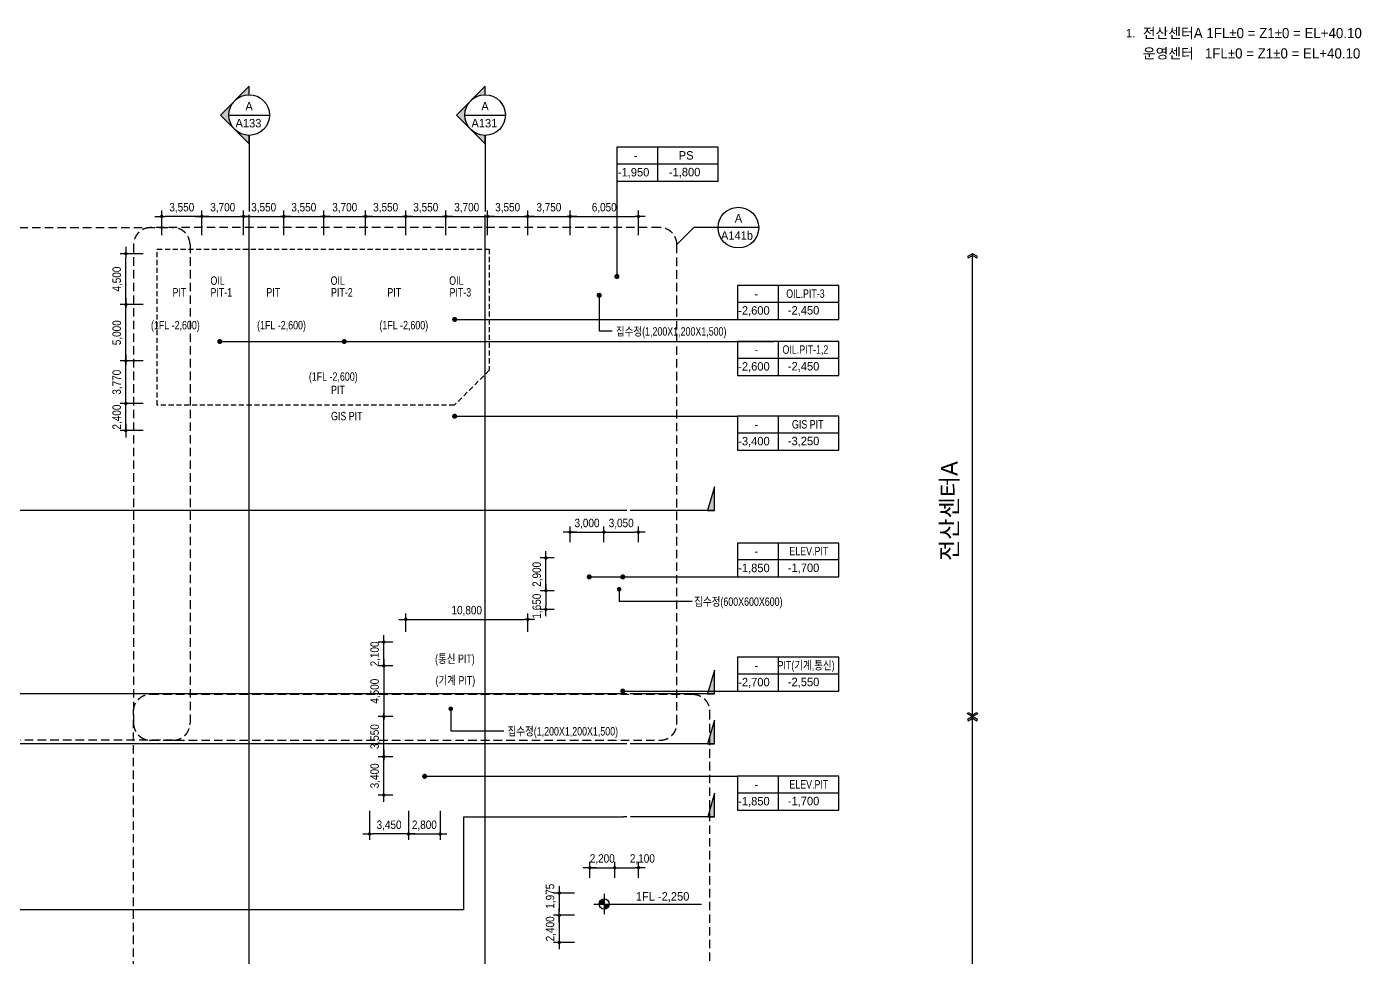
# Model space of a CAD drawing. Header units: millimetres. Extents: x 18458 to 242505, y -521583 to 1237915.
# Drawn here: x 122797 to 240954, y -448316 to -365885 of the extents above; entities that cross this region are included whole.
import ezdxf

# ---------------------------------------------------------------- set-up
doc = ezdxf.new("R2010")
doc.units = ezdxf.units.MM
doc.header["$LTSCALE"] = 300
doc.header["$MEASUREMENT"] = 0
doc.linetypes.add('HID', pattern=[2.3, 1.5, -0.8])
doc.linetypes.add('HIDDEN', pattern=[0.375, 0.25, -0.125])
for name, color, linetype in [('$0$A-TEXT-NOTE', 7, 'Continuous'), ('A-DIM', 7, 'Continuous'), ('A-ELE-5', 5, 'Continuous'), ('A-ELE-9', 9, 'Continuous'), ('A-SYM', 7, 'Continuous'), ('A-SYM-1', 7, 'Continuous'), ('A-SYM-BUB', 3, 'Continuous'), ('A-SYM-LEAD', 4, 'Continuous'), ('A-SYM-LEVEL', 7, 'Continuous'), ('A-TEXT-NAME', 7, 'Continuous'), ('S-DIM', 7, 'Continuous'), ('S-TEXT-NOTE', 7, 'Continuous'), ('실명', 7, 'Continuous'), ('실명-LEAD', 7, 'Continuous')]:
    doc.layers.add(name, color=color, linetype=linetype)
doc.styles.add('$0$Gtx', font='Dotum.ttf')
doc.styles.add('Gdim', font='Dotum.ttf', dxfattribs={"width": 0.9})
doc.styles.add('Gtx', font='Dotum.ttf')
doc.dimstyles.new('Gdim300a', dxfattribs={"dimscale": 300, "dimtxt": 2.5, "dimasz": 1, "dimexe": 1.7, "dimexo": 2.5, "dimgap": 1, "dimtad": 1, "dimdec": 0, "dimdsep": 46, "dimlunit": 6, "dimtxsty": 'Gdim', "dimblk1": '_CIDOT', "dimblk2": '_CIDOT', "dimsah": 1, "dimcen": 2.5, "dimdle": 2, "dimclrd": 1, "dimclre": 1, "dimclrt": 7, "dimazin": 2, "dimtfac": 1, "dimtdec": 0, "dimtix": 1, "dimtmove": 2, "dimatfit": 3, "dimldrblk": '_CIDOT', "dimfxl": 2, "dimtolj": 1, "dimtzin": 0, "dimarcsym": 0})

# ---------------------------------------------------------------- blocks, each defined once
blk = doc.blocks.new('A$Ca914e24e')
at = {"layer": 'A-DIM', "color": 1}
for p, q in [((-47352, -70595), (-47352, -29595)), ((-47352, -148895), (-47352, -70595))]:
    blk.add_line(p, q, dxfattribs=at)
at = {"layer": 'A-DIM', "color": 1, "elevation": 0}
for points in [[(-47740, -29964), (-47352, -29743), (-46965, -29964), (-46901, -29853), (-47352, -29595), (-47803, -29853)], [(-47740, -70226), (-47352, -70447), (-46965, -70226), (-46901, -70337), (-47352, -70595), (-47803, -70337)], [(-47740, -70964), (-47352, -70743), (-46965, -70964), (-46901, -70853), (-47352, -70595), (-47803, -70853)], [(-47740, -148526), (-47352, -148747), (-46965, -148526), (-46901, -148637), (-47352, -148895), (-47803, -148637)]]:
    blk.add_lwpolyline(points, close=True, dxfattribs=at)
at = {"layer": 'A-SYM-BUB', "style": 'Gtx'}
for s, p in [('전산센터A', (-48654, -56806)), ('운영센터', (-48654, -105925))]:
    blk.add_text(s, height=1500, rotation=90, dxfattribs=at).set_placement(p)
blk = doc.blocks.new('A$Ce9732c4b')
at = {"layer": 'A-SYM'}
for p, q in [((85516, -27285), (81916, -27285)), ((85516, -27285), (87654, -27285)), ((87654, -27285), (89154, -28785))]:
    blk.add_line(p, q, dxfattribs=at)
at = {"layer": 'A-SYM', "color": 7, "linetype": 'HIDDEN', "ltscale": 10, "elevation": 0}
blk.add_lwpolyline([(90654, -27285), (135757, -27285, -0.4142136), (137257, -28785), (137257, -71185, -0.4142136), (135757, -72685), (90654, -72685, -0.4142136), (89154, -71185), (89154, -28785, -0.4142136)], format="xyb", close=True, dxfattribs=at)
at = {"layer": 'A-SYM'}
blk.add_circle((83716, -27285), 1800, dxfattribs=at)
blk = doc.blocks.new('A$C2a23c31d')
at = {"layer": 'A-SYM'}
for p, q in [((-70437, -27285), (-71937, -28785)), ((-68299, -27285), (-70437, -27285)), ((-64699, -27285), (-68299, -27285))]:
    blk.add_line(p, q, dxfattribs=at)
at = {"layer": 'A-SYM', "color": 7, "linetype": 'HIDDEN', "ltscale": 10, "elevation": 0}
blk.add_lwpolyline([(-73437, -27285), (-118540, -27285, 0.4142136), (-120040, -28785), (-120040, -71185, 0.4142136), (-118540, -72685), (-73437, -72685, 0.4142136), (-71937, -71185), (-71937, -28785, 0.4142136)], format="xyb", close=True, dxfattribs=at)
at = {"layer": 'A-SYM'}
blk.add_circle((-66499, -27285), 1800, dxfattribs=at)
blk = doc.blocks.new('A$C62d2cd98')
at = {"layer": 'A-SYM'}
for p, q in [((128622, 109587), (125022, 109587)), ((128622, 109587), (130760, 109587)), ((130760, 109587), (132260, 108087))]:
    blk.add_line(p, q, dxfattribs=at)
at = {"layer": 'A-SYM', "color": 7, "linetype": 'HIDDEN', "ltscale": 10, "elevation": 0}
blk.add_lwpolyline([(181757, 109587), (133760, 109587, 0.4142136), (132260, 108087), (132260, 75078, 0.4142136), (133760, 73578), (181757, 73578, 0.4142136), (183257, 75078), (183257, 108087, 0.4142136)], format="xyb", close=True, dxfattribs=at)
at = {"layer": 'A-SYM'}
blk.add_circle((126822, 109587), 1800, dxfattribs=at)
blk = doc.blocks.new('*U124')
at = {"layer": 'A-SYM'}
h = blk.add_hatch(color=256, dxfattribs=at)
h.paths.add_polyline_path([(6216, 30838), (6428, 30626), (6428, 30750, -0.198912)])
h.paths.add_polyline_path([(6004, 31050), (6216, 30838, -0.414214), (6216, 31263)])
h.paths.add_polyline_path([(6216, 31263, -0.198912), (6428, 31350), (6428, 31475)])
blk.add_hatch(color=256, dxfattribs=at).paths.add_polyline_path([(6078, 8352), (6428, 8452), (6428, 8352)])
at = {"layer": 'A-ELE-9'}
blk.add_line((6428, 9694), (6428, 29525), dxfattribs=at)
at = {"layer": 'A-SYM'}
for p, q in [((6428, 30750), (6428, 29625)), ((6428, 29525), (6428, 29575)), ((6428, 9644), (6428, 9694)), ((6428, 8352), (6428, 9594))]:
    blk.add_line(p, q, dxfattribs=at)
blk.add_lwpolyline([(6428, 31350), (6428, 31475), (6004, 31050), (6428, 30626), (6428, 30750)], dxfattribs=at)
blk.add_lwpolyline([(6078, 8352), (6428, 8452), (6428, 8352)], close=True, dxfattribs=at)
blk.add_circle((6428, 31050), 300, dxfattribs=at)
blk = doc.blocks.new('*U51')
at = {"layer": 'A-SYM'}
blk.add_hatch(color=256, dxfattribs=at).paths.add_polyline_path([(6078, 6778), (6428, 6878), (6428, 6778)])
at = {"layer": 'A-ELE-9'}
blk.add_line((6428, 8119), (6428, 29525), dxfattribs=at)
at = {"layer": 'A-SYM'}
for p, q in [((6428, 8069), (6428, 8119)), ((6428, 6778), (6428, 8019))]:
    blk.add_line(p, q, dxfattribs=at)
blk.add_lwpolyline([(6078, 6778), (6428, 6878), (6428, 6778)], close=True, dxfattribs=at)
blk = doc.blocks.new('A$C69eff562')
at = {"layer": 'A-SYM'}
blk.add_hatch(color=256, dxfattribs=at).paths.add_polyline_path([(183690, -77385), (183090, -79485), (183690, -79485)])
blk.add_line((183690, -79485), (176240, -79485), dxfattribs=at)
blk.add_lwpolyline([(183690, -77385), (183090, -79485), (183690, -79485)], close=True, dxfattribs=at)
at = {"layer": 'A-SYM-1'}
for p, q in [((140691, -17310), (144291, -17310)), ((161578, -17310), (165178, -17310)), ((175940, -79485), (175640, -79485))]:
    blk.add_line(p, q, dxfattribs=at)
at = {"layer": 'A-SYM-1', "color": 9}
for p, q in [((161484, -79485), (175640, -79485)), ((161484, -87721), (161484, -79485)), ((161484, -87721), (47208, -87721))]:
    blk.add_line(p, q, dxfattribs=at)
at = {"layer": 'A-SYM-1', "xscale": 6, "yscale": 6, "zscale": 6}
for p in [(103924, -203612), (124811, -203612)]:
    blk.add_blockref('*U124', p, dxfattribs=at)
at = {"layer": 'A-SYM-1', "xscale": -6.00000000000005, "yscale": 6.00000000000005, "zscale": 6, "rotation": 90}
for p in [(224350, -13778), (224350, -30018), (224350, -34428)]:
    blk.add_blockref('*U51', p, dxfattribs=at)
at = {"layer": 'A-SYM-1', "color": 3, "style": 'Gtx'}
for s, p in [('A', (142160, -16902)), ('A', (163047, -16902)), ('A133', (141283, -18405)), ('A131', (162170, -18405))]:
    blk.add_text(s, height=750, dxfattribs=at).set_placement(p)
blk = doc.blocks.new('실면박스')
at = {"layer": '실명-LEAD'}
blk.add_line((3571, 0), (-2400, 0), dxfattribs=at)
blk.add_lwpolyline([(3571, 1000), (-2400, 1000), (-2400, -1000), (3571, -1000)], close=True, dxfattribs=at)
blk.add_lwpolyline([(0, 1000), (0, -1000)], dxfattribs=at)
blk = doc.blocks.new('_CIDOT')
at = {"color": 0, "linetype": 'ByBlock'}
blk.add_line((2, 0), (-1, 0), dxfattribs=at)
at = {"color": 0, "linetype": 'ByBlock', "const_width": 0.5}
blk.add_lwpolyline([(-0.25, 0, 1), (0.25, 0, 1)], format="xyb", close=True, dxfattribs=at)
blk = doc.blocks.new('*D68')
at = {"layer": 'S-DIM', "color": 1, "lineweight": -2, "transparency": 16777216}
for p, q in [((172354, -440376), (172054, -440376)), ((172654, -441270), (172654, -439866)), ((172654, -440376), (174854, -440376)), ((174854, -441270), (174854, -439866)), ((175154, -440376), (175454, -440376))]:
    blk.add_line(p, q, dxfattribs=at)
at = {"layer": 'S-DIM', "color": 1, "lineweight": -2, "transparency": 16777216, "xscale": 300, "yscale": 300, "zscale": 300}
blk.add_blockref('_CIDOT', (172654, -440376), dxfattribs=at)
at = {"layer": 'S-DIM', "color": 1, "lineweight": -2, "transparency": 16777216, "xscale": 300, "yscale": 300, "zscale": 300, "rotation": 180}
blk.add_blockref('_CIDOT', (174854, -440376), dxfattribs=at)
at = {"layer": 'S-DIM', "color": 7, "transparency": 16777216, "insert": (173754, -439629), "char_height": 750, "attachment_point": 5, "style": 'Gdim'}
blk.add_mtext('\\A1;2,200', dxfattribs=at)
blk = doc.blocks.new('*D69')
at = {"layer": 'S-DIM', "color": 1, "lineweight": -2, "transparency": 16777216}
for p, q in [((171304, -442620), (169439, -442620)), ((169949, -442920), (169949, -444295)), ((171304, -444595), (169439, -444595))]:
    blk.add_line(p, q, dxfattribs=at)
at = {"layer": 'S-DIM', "color": 1, "lineweight": -2, "transparency": 16777216, "xscale": 300, "yscale": 300, "zscale": 300}
for p, rotation in [((169949, -442620), 90), ((169949, -444595), 270)]:
    blk.add_blockref('_CIDOT', p, dxfattribs=dict(at, rotation=rotation))
at = {"layer": 'S-DIM', "color": 7, "transparency": 16777216, "insert": (169202, -442906), "char_height": 750, "attachment_point": 5, "rotation": 90, "style": 'Gdim'}
blk.add_mtext('\\A1;1,975', dxfattribs=at)
blk = doc.blocks.new('*D70')
at = {"layer": 'S-DIM', "color": 1, "lineweight": -2, "transparency": 16777216}
for p, q in [((174854, -441270), (174854, -439866)), ((175154, -440376), (176654, -440376)), ((176954, -441270), (176954, -439866))]:
    blk.add_line(p, q, dxfattribs=at)
at = {"layer": 'S-DIM', "color": 1, "lineweight": -2, "transparency": 16777216, "xscale": 300, "yscale": 300, "zscale": 300, "rotation": 180}
blk.add_blockref('_CIDOT', (174854, -440376), dxfattribs=at)
at = {"layer": 'S-DIM', "color": 1, "lineweight": -2, "transparency": 16777216, "xscale": 300, "yscale": 300, "zscale": 300}
blk.add_blockref('_CIDOT', (176954, -440376), dxfattribs=at)
at = {"layer": 'S-DIM', "color": 7, "transparency": 16777216, "insert": (177305, -439629), "char_height": 750, "attachment_point": 5, "style": 'Gdim'}
blk.add_mtext('\\A1;2,100', dxfattribs=at)
blk = doc.blocks.new('*D71')
at = {"layer": 'S-DIM', "color": 1, "lineweight": -2, "transparency": 16777216}
for p, q in [((169949, -444295), (169949, -443995)), ((171304, -444595), (169439, -444595)), ((169949, -444595), (169949, -446995)), ((171304, -446995), (169439, -446995)), ((169949, -447295), (169949, -447595))]:
    blk.add_line(p, q, dxfattribs=at)
at = {"layer": 'S-DIM', "color": 1, "lineweight": -2, "transparency": 16777216, "xscale": 300, "yscale": 300, "zscale": 300}
for p, rotation in [((169949, -444595), 270), ((169949, -446995), 90)]:
    blk.add_blockref('_CIDOT', p, dxfattribs=dict(at, rotation=rotation))
at = {"layer": 'S-DIM', "color": 7, "transparency": 16777216, "insert": (169202, -445795), "char_height": 750, "attachment_point": 5, "rotation": 90, "style": 'Gdim'}
blk.add_mtext('\\A1;2,400', dxfattribs=at)
blk = doc.blocks.new('*D82')
at = {"layer": 'S-DIM', "color": 1, "lineweight": -2, "transparency": 16777216}
for p, q in [((156604, -435345), (156604, -437901)), ((159404, -435345), (159404, -437901)), ((156304, -437391), (156004, -437391)), ((156604, -437391), (159404, -437391)), ((159704, -437391), (160004, -437391))]:
    blk.add_line(p, q, dxfattribs=at)
at = {"layer": 'S-DIM', "color": 1, "lineweight": -2, "transparency": 16777216, "xscale": 300, "yscale": 300, "zscale": 300}
blk.add_blockref('_CIDOT', (156604, -437391), dxfattribs=at)
at = {"layer": 'S-DIM', "color": 1, "lineweight": -2, "transparency": 16777216, "xscale": 300, "yscale": 300, "zscale": 300, "rotation": 180}
blk.add_blockref('_CIDOT', (159404, -437391), dxfattribs=at)
at = {"layer": 'S-DIM', "color": 7, "transparency": 16777216, "insert": (158004, -436643), "char_height": 750, "attachment_point": 5, "style": 'Gdim'}
blk.add_mtext('\\A1;2,800', dxfattribs=at)
blk = doc.blocks.new('*D83')
at = {"layer": 'S-DIM', "color": 1, "lineweight": -2, "transparency": 16777216}
for p, q in [((153154, -435345), (153154, -437901)), ((156604, -435345), (156604, -437901)), ((156304, -437391), (153454, -437391))]:
    blk.add_line(p, q, dxfattribs=at)
at = {"layer": 'S-DIM', "color": 1, "lineweight": -2, "transparency": 16777216, "xscale": 300, "yscale": 300, "zscale": 300, "rotation": 180}
blk.add_blockref('_CIDOT', (153154, -437391), dxfattribs=at)
at = {"layer": 'S-DIM', "color": 1, "lineweight": -2, "transparency": 16777216, "xscale": 300, "yscale": 300, "zscale": 300}
blk.add_blockref('_CIDOT', (156604, -437391), dxfattribs=at)
at = {"layer": 'S-DIM', "color": 7, "transparency": 16777216, "insert": (154879, -436643), "char_height": 750, "attachment_point": 5, "style": 'Gdim'}
blk.add_mtext('\\A1;3,450', dxfattribs=at)
blk = doc.blocks.new('*D84')
at = {"layer": 'S-DIM', "color": 1, "lineweight": -2, "transparency": 16777216}
for p, q in [((155204, -430545), (153905, -430545)), ((154415, -433645), (154415, -430845)), ((155204, -433945), (153905, -433945))]:
    blk.add_line(p, q, dxfattribs=at)
at = {"layer": 'S-DIM', "color": 1, "lineweight": -2, "transparency": 16777216, "xscale": 300, "yscale": 300, "zscale": 300}
for p, rotation in [((154415, -430545), 90), ((154415, -433945), 270)]:
    blk.add_blockref('_CIDOT', p, dxfattribs=dict(at, rotation=rotation))
at = {"layer": 'S-DIM', "color": 7, "transparency": 16777216, "insert": (153667, -432245), "char_height": 750, "attachment_point": 5, "rotation": 90, "style": 'Gdim'}
blk.add_mtext('\\A1;3,400', dxfattribs=at)
blk = doc.blocks.new('*D85')
at = {"layer": 'S-DIM', "color": 1, "lineweight": -2, "transparency": 16777216}
for p, q in [((155204, -426995), (153905, -426995)), ((154415, -430245), (154415, -427295)), ((155204, -430545), (153905, -430545))]:
    blk.add_line(p, q, dxfattribs=at)
at = {"layer": 'S-DIM', "color": 1, "lineweight": -2, "transparency": 16777216, "xscale": 300, "yscale": 300, "zscale": 300}
for p, rotation in [((154415, -426995), 90), ((154415, -430545), 270)]:
    blk.add_blockref('_CIDOT', p, dxfattribs=dict(at, rotation=rotation))
at = {"layer": 'S-DIM', "color": 7, "transparency": 16777216, "insert": (153667, -428770), "char_height": 750, "attachment_point": 5, "rotation": 90, "style": 'Gdim'}
blk.add_mtext('\\A1;3,550', dxfattribs=at)
blk = doc.blocks.new('*D86')
at = {"layer": 'S-DIM', "color": 1, "lineweight": -2, "transparency": 16777216}
for p, q in [((156354, -419495), (156354, -417872)), ((167154, -419495), (167154, -417872)), ((156654, -418382), (166854, -418382))]:
    blk.add_line(p, q, dxfattribs=at)
at = {"layer": 'S-DIM', "color": 1, "lineweight": -2, "transparency": 16777216, "xscale": 300, "yscale": 300, "zscale": 300, "rotation": 180}
blk.add_blockref('_CIDOT', (156354, -418382), dxfattribs=at)
at = {"layer": 'S-DIM', "color": 1, "lineweight": -2, "transparency": 16777216, "xscale": 300, "yscale": 300, "zscale": 300}
blk.add_blockref('_CIDOT', (167154, -418382), dxfattribs=at)
at = {"layer": 'S-DIM', "color": 7, "transparency": 16777216, "insert": (161754, -417634), "char_height": 750, "attachment_point": 5, "style": 'Gdim'}
blk.add_mtext('\\A1;10,800', dxfattribs=at)
blk = doc.blocks.new('*D87')
at = {"layer": 'S-DIM', "color": 1, "lineweight": -2, "transparency": 16777216}
for p, q in [((170604, -410661), (170304, -410661)), ((170904, -411545), (170904, -410151)), ((170904, -410661), (173904, -410661)), ((173904, -411545), (173904, -410151)), ((174204, -410661), (174504, -410661))]:
    blk.add_line(p, q, dxfattribs=at)
at = {"layer": 'S-DIM', "color": 1, "lineweight": -2, "transparency": 16777216, "xscale": 300, "yscale": 300, "zscale": 300}
blk.add_blockref('_CIDOT', (170904, -410661), dxfattribs=at)
at = {"layer": 'S-DIM', "color": 1, "lineweight": -2, "transparency": 16777216, "xscale": 300, "yscale": 300, "zscale": 300, "rotation": 180}
blk.add_blockref('_CIDOT', (173904, -410661), dxfattribs=at)
at = {"layer": 'S-DIM', "color": 7, "transparency": 16777216, "insert": (172404, -409913), "char_height": 750, "attachment_point": 5, "style": 'Gdim'}
blk.add_mtext('\\A1;3,000', dxfattribs=at)
blk = doc.blocks.new('*D88')
at = {"layer": 'S-DIM', "color": 1, "lineweight": -2, "transparency": 16777216}
for p, q in [((173904, -411545), (173904, -410151)), ((174204, -410661), (176654, -410661)), ((176954, -411545), (176954, -410151))]:
    blk.add_line(p, q, dxfattribs=at)
at = {"layer": 'S-DIM', "color": 1, "lineweight": -2, "transparency": 16777216, "xscale": 300, "yscale": 300, "zscale": 300, "rotation": 180}
blk.add_blockref('_CIDOT', (173904, -410661), dxfattribs=at)
at = {"layer": 'S-DIM', "color": 1, "lineweight": -2, "transparency": 16777216, "xscale": 300, "yscale": 300, "zscale": 300}
blk.add_blockref('_CIDOT', (176954, -410661), dxfattribs=at)
at = {"layer": 'S-DIM', "color": 7, "transparency": 16777216, "insert": (175429, -409913), "char_height": 750, "attachment_point": 5, "style": 'Gdim'}
blk.add_mtext('\\A1;3,050', dxfattribs=at)
blk = doc.blocks.new('*D89')
at = {"layer": 'S-DIM', "color": 1, "lineweight": -2, "transparency": 16777216}
for p, q in [((168766, -412645), (168766, -412345)), ((169504, -412945), (168256, -412945)), ((168766, -415845), (168766, -412945)), ((169504, -415845), (168256, -415845)), ((168766, -416145), (168766, -416445))]:
    blk.add_line(p, q, dxfattribs=at)
at = {"layer": 'S-DIM', "color": 1, "lineweight": -2, "transparency": 16777216, "xscale": 300, "yscale": 300, "zscale": 300}
for p, rotation in [((168766, -412945), 270), ((168766, -415845), 90)]:
    blk.add_blockref('_CIDOT', p, dxfattribs=dict(at, rotation=rotation))
at = {"layer": 'S-DIM', "color": 7, "transparency": 16777216, "insert": (168018, -414395), "char_height": 750, "attachment_point": 5, "rotation": 90, "style": 'Gdim'}
blk.add_mtext('\\A1;2,900', dxfattribs=at)
blk = doc.blocks.new('*D90')
at = {"layer": 'S-DIM', "color": 1, "lineweight": -2, "transparency": 16777216}
for p, q in [((169504, -415845), (168256, -415845)), ((168766, -416145), (168766, -417195)), ((169504, -417495), (168256, -417495))]:
    blk.add_line(p, q, dxfattribs=at)
at = {"layer": 'S-DIM', "color": 1, "lineweight": -2, "transparency": 16777216, "xscale": 300, "yscale": 300, "zscale": 300}
for p, rotation in [((168766, -415845), 90), ((168766, -417495), 270)]:
    blk.add_blockref('_CIDOT', p, dxfattribs=dict(at, rotation=rotation))
at = {"layer": 'S-DIM', "color": 7, "transparency": 16777216, "insert": (168018, -417213), "char_height": 750, "attachment_point": 5, "rotation": 90, "style": 'Gdim'}
blk.add_mtext('\\A1;1,650', dxfattribs=at)
blk = doc.blocks.new('*D91')
at = {"layer": 'S-DIM', "color": 1, "lineweight": -2, "transparency": 16777216}
for p, q in [((133104, -399265), (131069, -399265)), ((131579, -398965), (131579, -398665)), ((131579, -401665), (131579, -399265)), ((133104, -401665), (131069, -401665)), ((131579, -401965), (131579, -402265))]:
    blk.add_line(p, q, dxfattribs=at)
at = {"layer": 'S-DIM', "color": 1, "lineweight": -2, "transparency": 16777216, "xscale": 300, "yscale": 300, "zscale": 300}
for p, rotation in [((131579, -399265), 270), ((131579, -401665), 90)]:
    blk.add_blockref('_CIDOT', p, dxfattribs=dict(at, rotation=rotation))
at = {"layer": 'S-DIM', "color": 7, "transparency": 16777216, "insert": (130831, -400465), "char_height": 750, "attachment_point": 5, "rotation": 90, "style": 'Gdim'}
blk.add_mtext('\\A1;2,400', dxfattribs=at)
blk = doc.blocks.new('*D92')
at = {"layer": 'S-DIM', "color": 1, "lineweight": -2, "transparency": 16777216}
for p, q in [((133104, -395495), (131069, -395495)), ((131579, -398965), (131579, -395795)), ((133104, -399265), (131069, -399265))]:
    blk.add_line(p, q, dxfattribs=at)
at = {"layer": 'S-DIM', "color": 1, "lineweight": -2, "transparency": 16777216, "xscale": 300, "yscale": 300, "zscale": 300}
for p, rotation in [((131579, -395495), 90), ((131579, -399265), 270)]:
    blk.add_blockref('_CIDOT', p, dxfattribs=dict(at, rotation=rotation))
at = {"layer": 'S-DIM', "color": 7, "transparency": 16777216, "insert": (130831, -397380), "char_height": 750, "attachment_point": 5, "rotation": 90, "style": 'Gdim'}
blk.add_mtext('\\A1;3,770', dxfattribs=at)
blk = doc.blocks.new('*D93')
at = {"layer": 'S-DIM', "color": 1, "lineweight": -2, "transparency": 16777216}
for p, q in [((133104, -390495), (131069, -390495)), ((131579, -395195), (131579, -390795)), ((133104, -395495), (131069, -395495))]:
    blk.add_line(p, q, dxfattribs=at)
at = {"layer": 'S-DIM', "color": 1, "lineweight": -2, "transparency": 16777216, "xscale": 300, "yscale": 300, "zscale": 300}
for p, rotation in [((131579, -390495), 90), ((131579, -395495), 270)]:
    blk.add_blockref('_CIDOT', p, dxfattribs=dict(at, rotation=rotation))
at = {"layer": 'S-DIM', "color": 7, "transparency": 16777216, "insert": (130831, -392995), "char_height": 750, "attachment_point": 5, "rotation": 90, "style": 'Gdim'}
blk.add_mtext('\\A1;5,000', dxfattribs=at)
blk = doc.blocks.new('*D94')
at = {"layer": 'S-DIM', "color": 1, "lineweight": -2, "transparency": 16777216}
for p, q in [((133104, -385995), (131069, -385995)), ((131579, -390195), (131579, -386295)), ((133104, -390495), (131069, -390495))]:
    blk.add_line(p, q, dxfattribs=at)
at = {"layer": 'S-DIM', "color": 1, "lineweight": -2, "transparency": 16777216, "xscale": 300, "yscale": 300, "zscale": 300}
for p, rotation in [((131579, -385995), 90), ((131579, -390495), 270)]:
    blk.add_blockref('_CIDOT', p, dxfattribs=dict(at, rotation=rotation))
at = {"layer": 'S-DIM', "color": 7, "transparency": 16777216, "insert": (130831, -388245), "char_height": 750, "attachment_point": 5, "rotation": 90, "style": 'Gdim'}
blk.add_mtext('\\A1;4,500', dxfattribs=at)
blk = doc.blocks.new('*D95')
at = {"layer": 'S-DIM', "color": 1, "lineweight": -2, "transparency": 16777216}
for p, q in [((138304, -384345), (138304, -382180)), ((138604, -382690), (141704, -382690)), ((142004, -384345), (142004, -382180))]:
    blk.add_line(p, q, dxfattribs=at)
at = {"layer": 'S-DIM', "color": 1, "lineweight": -2, "transparency": 16777216, "xscale": 300, "yscale": 300, "zscale": 300, "rotation": 180}
blk.add_blockref('_CIDOT', (138304, -382690), dxfattribs=at)
at = {"layer": 'S-DIM', "color": 1, "lineweight": -2, "transparency": 16777216, "xscale": 300, "yscale": 300, "zscale": 300}
blk.add_blockref('_CIDOT', (142004, -382690), dxfattribs=at)
at = {"layer": 'S-DIM', "color": 7, "transparency": 16777216, "insert": (140154, -381943), "char_height": 750, "attachment_point": 5, "style": 'Gdim'}
blk.add_mtext('\\A1;3,700', dxfattribs=at)
blk = doc.blocks.new('*D96')
at = {"layer": 'S-DIM', "color": 1, "lineweight": -2, "transparency": 16777216}
for p, q in [((134754, -384345), (134754, -382180)), ((138004, -382690), (135054, -382690)), ((138304, -384345), (138304, -382180))]:
    blk.add_line(p, q, dxfattribs=at)
at = {"layer": 'S-DIM', "color": 1, "lineweight": -2, "transparency": 16777216, "xscale": 300, "yscale": 300, "zscale": 300, "rotation": 180}
blk.add_blockref('_CIDOT', (134754, -382690), dxfattribs=at)
at = {"layer": 'S-DIM', "color": 1, "lineweight": -2, "transparency": 16777216, "xscale": 300, "yscale": 300, "zscale": 300}
blk.add_blockref('_CIDOT', (138304, -382690), dxfattribs=at)
at = {"layer": 'S-DIM', "color": 7, "transparency": 16777216, "insert": (136529, -381943), "char_height": 750, "attachment_point": 5, "style": 'Gdim'}
blk.add_mtext('\\A1;3,550', dxfattribs=at)
blk = doc.blocks.new('*D97')
at = {"layer": 'S-DIM', "color": 1, "lineweight": -2, "transparency": 16777216}
for p, q in [((142004, -384345), (142004, -382180)), ((142304, -382690), (145254, -382690)), ((145554, -384345), (145554, -382180))]:
    blk.add_line(p, q, dxfattribs=at)
at = {"layer": 'S-DIM', "color": 1, "lineweight": -2, "transparency": 16777216, "xscale": 300, "yscale": 300, "zscale": 300, "rotation": 180}
blk.add_blockref('_CIDOT', (142004, -382690), dxfattribs=at)
at = {"layer": 'S-DIM', "color": 1, "lineweight": -2, "transparency": 16777216, "xscale": 300, "yscale": 300, "zscale": 300}
blk.add_blockref('_CIDOT', (145554, -382690), dxfattribs=at)
at = {"layer": 'S-DIM', "color": 7, "transparency": 16777216, "insert": (143779, -381943), "char_height": 750, "attachment_point": 5, "style": 'Gdim'}
blk.add_mtext('\\A1;3,550', dxfattribs=at)
blk = doc.blocks.new('*D98')
at = {"layer": 'S-DIM', "color": 1, "lineweight": -2, "transparency": 16777216}
for p, q in [((145554, -384345), (145554, -382180)), ((145854, -382690), (148804, -382690)), ((149104, -384345), (149104, -382180))]:
    blk.add_line(p, q, dxfattribs=at)
at = {"layer": 'S-DIM', "color": 1, "lineweight": -2, "transparency": 16777216, "xscale": 300, "yscale": 300, "zscale": 300, "rotation": 180}
blk.add_blockref('_CIDOT', (145554, -382690), dxfattribs=at)
at = {"layer": 'S-DIM', "color": 1, "lineweight": -2, "transparency": 16777216, "xscale": 300, "yscale": 300, "zscale": 300}
blk.add_blockref('_CIDOT', (149104, -382690), dxfattribs=at)
at = {"layer": 'S-DIM', "color": 7, "transparency": 16777216, "insert": (147329, -381943), "char_height": 750, "attachment_point": 5, "style": 'Gdim'}
blk.add_mtext('\\A1;3,550', dxfattribs=at)
blk = doc.blocks.new('*D99')
at = {"layer": 'S-DIM', "color": 1, "lineweight": -2, "transparency": 16777216}
for p, q in [((149104, -384345), (149104, -382180)), ((149404, -382690), (152504, -382690)), ((152804, -384345), (152804, -382180))]:
    blk.add_line(p, q, dxfattribs=at)
at = {"layer": 'S-DIM', "color": 1, "lineweight": -2, "transparency": 16777216, "xscale": 300, "yscale": 300, "zscale": 300, "rotation": 180}
blk.add_blockref('_CIDOT', (149104, -382690), dxfattribs=at)
at = {"layer": 'S-DIM', "color": 1, "lineweight": -2, "transparency": 16777216, "xscale": 300, "yscale": 300, "zscale": 300}
blk.add_blockref('_CIDOT', (152804, -382690), dxfattribs=at)
at = {"layer": 'S-DIM', "color": 7, "transparency": 16777216, "insert": (150954, -381943), "char_height": 750, "attachment_point": 5, "style": 'Gdim'}
blk.add_mtext('\\A1;3,700', dxfattribs=at)
blk = doc.blocks.new('*D100')
at = {"layer": 'S-DIM', "color": 1, "lineweight": -2, "transparency": 16777216}
for p, q in [((152804, -384345), (152804, -382180)), ((153104, -382690), (156054, -382690)), ((156354, -384345), (156354, -382180))]:
    blk.add_line(p, q, dxfattribs=at)
at = {"layer": 'S-DIM', "color": 1, "lineweight": -2, "transparency": 16777216, "xscale": 300, "yscale": 300, "zscale": 300, "rotation": 180}
blk.add_blockref('_CIDOT', (152804, -382690), dxfattribs=at)
at = {"layer": 'S-DIM', "color": 1, "lineweight": -2, "transparency": 16777216, "xscale": 300, "yscale": 300, "zscale": 300}
blk.add_blockref('_CIDOT', (156354, -382690), dxfattribs=at)
at = {"layer": 'S-DIM', "color": 7, "transparency": 16777216, "insert": (154579, -381943), "char_height": 750, "attachment_point": 5, "style": 'Gdim'}
blk.add_mtext('\\A1;3,550', dxfattribs=at)
blk = doc.blocks.new('*D101')
at = {"layer": 'S-DIM', "color": 1, "lineweight": -2, "transparency": 16777216}
for p, q in [((156354, -384345), (156354, -382180)), ((156654, -382690), (159604, -382690)), ((159904, -384345), (159904, -382180))]:
    blk.add_line(p, q, dxfattribs=at)
at = {"layer": 'S-DIM', "color": 1, "lineweight": -2, "transparency": 16777216, "xscale": 300, "yscale": 300, "zscale": 300, "rotation": 180}
blk.add_blockref('_CIDOT', (156354, -382690), dxfattribs=at)
at = {"layer": 'S-DIM', "color": 1, "lineweight": -2, "transparency": 16777216, "xscale": 300, "yscale": 300, "zscale": 300}
blk.add_blockref('_CIDOT', (159904, -382690), dxfattribs=at)
at = {"layer": 'S-DIM', "color": 7, "transparency": 16777216, "insert": (158129, -381943), "char_height": 750, "attachment_point": 5, "style": 'Gdim'}
blk.add_mtext('\\A1;3,550', dxfattribs=at)
blk = doc.blocks.new('*D102')
at = {"layer": 'S-DIM', "color": 1, "lineweight": -2, "transparency": 16777216}
for p, q in [((159904, -384345), (159904, -382180)), ((160204, -382690), (163304, -382690)), ((163604, -384345), (163604, -382180))]:
    blk.add_line(p, q, dxfattribs=at)
at = {"layer": 'S-DIM', "color": 1, "lineweight": -2, "transparency": 16777216, "xscale": 300, "yscale": 300, "zscale": 300, "rotation": 180}
blk.add_blockref('_CIDOT', (159904, -382690), dxfattribs=at)
at = {"layer": 'S-DIM', "color": 1, "lineweight": -2, "transparency": 16777216, "xscale": 300, "yscale": 300, "zscale": 300}
blk.add_blockref('_CIDOT', (163604, -382690), dxfattribs=at)
at = {"layer": 'S-DIM', "color": 7, "transparency": 16777216, "insert": (161754, -381943), "char_height": 750, "attachment_point": 5, "style": 'Gdim'}
blk.add_mtext('\\A1;3,700', dxfattribs=at)
blk = doc.blocks.new('*D103')
at = {"layer": 'S-DIM', "color": 1, "lineweight": -2, "transparency": 16777216}
for p, q in [((163604, -384345), (163604, -382180)), ((163904, -382690), (166854, -382690)), ((167154, -384345), (167154, -382180))]:
    blk.add_line(p, q, dxfattribs=at)
at = {"layer": 'S-DIM', "color": 1, "lineweight": -2, "transparency": 16777216, "xscale": 300, "yscale": 300, "zscale": 300, "rotation": 180}
blk.add_blockref('_CIDOT', (163604, -382690), dxfattribs=at)
at = {"layer": 'S-DIM', "color": 1, "lineweight": -2, "transparency": 16777216, "xscale": 300, "yscale": 300, "zscale": 300}
blk.add_blockref('_CIDOT', (167154, -382690), dxfattribs=at)
at = {"layer": 'S-DIM', "color": 7, "transparency": 16777216, "insert": (165379, -381943), "char_height": 750, "attachment_point": 5, "style": 'Gdim'}
blk.add_mtext('\\A1;3,550', dxfattribs=at)
blk = doc.blocks.new('*D104')
at = {"layer": 'S-DIM', "color": 1, "lineweight": -2, "transparency": 16777216}
for p, q in [((167154, -384345), (167154, -382180)), ((167454, -382690), (170604, -382690)), ((170904, -384355), (170904, -382180))]:
    blk.add_line(p, q, dxfattribs=at)
at = {"layer": 'S-DIM', "color": 1, "lineweight": -2, "transparency": 16777216, "xscale": 300, "yscale": 300, "zscale": 300, "rotation": 180}
blk.add_blockref('_CIDOT', (167154, -382690), dxfattribs=at)
at = {"layer": 'S-DIM', "color": 1, "lineweight": -2, "transparency": 16777216, "xscale": 300, "yscale": 300, "zscale": 300}
blk.add_blockref('_CIDOT', (170904, -382690), dxfattribs=at)
at = {"layer": 'S-DIM', "color": 7, "transparency": 16777216, "insert": (169029, -381943), "char_height": 750, "attachment_point": 5, "style": 'Gdim'}
blk.add_mtext('\\A1;3,750', dxfattribs=at)
blk = doc.blocks.new('*D105')
at = {"layer": 'S-DIM', "color": 1, "lineweight": -2, "transparency": 16777216}
for p, q in [((170904, -384355), (170904, -382180)), ((171204, -382690), (176654, -382690)), ((176954, -384355), (176954, -382180))]:
    blk.add_line(p, q, dxfattribs=at)
at = {"layer": 'S-DIM', "color": 1, "lineweight": -2, "transparency": 16777216, "xscale": 300, "yscale": 300, "zscale": 300, "rotation": 180}
blk.add_blockref('_CIDOT', (170904, -382690), dxfattribs=at)
at = {"layer": 'S-DIM', "color": 1, "lineweight": -2, "transparency": 16777216, "xscale": 300, "yscale": 300, "zscale": 300}
blk.add_blockref('_CIDOT', (176954, -382690), dxfattribs=at)
at = {"layer": 'S-DIM', "color": 7, "transparency": 16777216, "insert": (173929, -381943), "char_height": 750, "attachment_point": 5, "style": 'Gdim'}
blk.add_mtext('\\A1;6,050', dxfattribs=at)
blk = doc.blocks.new('*D120')
at = {"layer": 'S-DIM', "color": 1, "lineweight": -2, "transparency": 16777216}
for p, q in [((155204, -422495), (153905, -422495)), ((154415, -422795), (154415, -426695)), ((155204, -426995), (153905, -426995))]:
    blk.add_line(p, q, dxfattribs=at)
at = {"layer": 'S-DIM', "color": 1, "lineweight": -2, "transparency": 16777216, "xscale": 300, "yscale": 300, "zscale": 300}
for p, rotation in [((154415, -422495), 90), ((154415, -426995), 270)]:
    blk.add_blockref('_CIDOT', p, dxfattribs=dict(at, rotation=rotation))
at = {"layer": 'S-DIM', "color": 7, "transparency": 16777216, "insert": (153667, -424745), "char_height": 750, "attachment_point": 5, "rotation": 90, "style": 'Gdim'}
blk.add_mtext('\\A1;4,500', dxfattribs=at)
blk = doc.blocks.new('*D121')
at = {"layer": 'S-DIM', "color": 1, "lineweight": -2, "transparency": 16777216}
for p, q in [((155204, -420395), (153905, -420395)), ((154415, -420095), (154415, -419795)), ((154415, -422495), (154415, -420395)), ((155204, -422495), (153905, -422495)), ((154415, -422795), (154415, -423095))]:
    blk.add_line(p, q, dxfattribs=at)
at = {"layer": 'S-DIM', "color": 1, "lineweight": -2, "transparency": 16777216, "xscale": 300, "yscale": 300, "zscale": 300}
for p, rotation in [((154415, -420395), 270), ((154415, -422495), 90)]:
    blk.add_blockref('_CIDOT', p, dxfattribs=dict(at, rotation=rotation))
at = {"layer": 'S-DIM', "color": 7, "transparency": 16777216, "insert": (153667, -421445), "char_height": 750, "attachment_point": 5, "rotation": 90, "style": 'Gdim'}
blk.add_mtext('\\A1;2,100', dxfattribs=at)

msp = doc.modelspace()

# ---------------------------------------------------------------- hatches: boundary and pattern name
at = {"layer": 'A-SYM-LEVEL'}
h = msp.add_hatch(color=256, dxfattribs=at)
h.paths.add_polyline_path([(173920.3, -443143.3, 0.41421356), (173470.3, -443593.3), (173920.3, -443593.3)])
h.paths.add_polyline_path([(174370.3, -443593.3), (173920.3, -443593.3), (173920.3, -444043.3, 0.41421356)])

# ---------------------------------------------------------------- linework, layer by layer
at = {"linetype": 'HID', "elevation": 0}
msp.add_lwpolyline([(160654.9, -399415), (134353.6, -399415), (134353.6, -385595), (163753.6, -385595), (163753.6, -396316.3)], close=True, dxfattribs=at)
at = {"layer": 'A-SYM-LEAD'}
for p, q in [((175053.5, -379571.2), (175053.5, -388012.6)), ((173481.2, -389677.3), (173481.2, -392839.7)), ((160686.4, -391814.4), (185740.4, -391814.4)), ((173481.2, -392839.7), (174641.1, -392839.7)), ((139886, -393770), (185740.4, -393770)), ((139945.3, -393770), (188956.3, -393770)), ((160686.4, -400389.8), (185740.4, -400389.8)), ((172654.4, -414621.1), (185740.4, -414621.1)), ((175249.5, -415711.6), (175249.5, -416773)), ((175249.5, -416773), (181707.8, -416773)), ((175566.6, -424733.2), (185740.4, -424733.2)), ((160333.8, -426305.1), (160333.8, -428254)), ((160333.8, -428254), (165045.4, -428254)), ((158030, -432282.3), (185740.4, -432282.3))]:
    msp.add_line(p, q, dxfattribs=at)
for points, const_width in [([(174940.7, -388012.6, 1), (175166.3, -388012.6, 1)], 224.4), ([(173368.5, -389677.3, 1), (173594, -389677.3, 1)], 224.5)]:
    msp.add_lwpolyline(points, format="xyb", close=True, dxfattribs=dict(at, const_width=const_width))
at = {"layer": 'A-SYM-LEAD', "elevation": 0}
for points, const_width in [([(160573.6, -391814.4, 1), (160799.2, -391814.4, 1)], 224.4), ([(139779.6, -393770, 1), (140005.2, -393770, 1)], 224.4), ([(150794.2, -393770, 1), (151019.8, -393770, 1)], 224.4), ([(160573.6, -400389.8, 1), (160799.2, -400389.8, 1)], 224.4), ([(172488.6, -414621.1, 1), (172714.2, -414621.1, 1)], 224.4), ([(175453.8, -414621.1, 1), (175679.4, -414621.1, 1)], 224.4), ([(175360.2, -415711.6, 1), (175138.8, -415711.6, 1)], 180), ([(175453.8, -424733.2, 1), (175679.4, -424733.2, 1)], 224.4), ([(160444.5, -426305.1, 1), (160223.1, -426305.1, 1)], 180), ([(157917.2, -432282.3, 1), (158142.8, -432282.3, 1)], 224.4)]:
    msp.add_lwpolyline(points, format="xyb", close=True, dxfattribs=dict(at, const_width=const_width))
at = {"layer": 'A-SYM-LEVEL'}
for p, q in [((173920.3, -442693.3), (173920.3, -444493.3)), ((173020.3, -443593.3), (182537.3, -443593.3))]:
    msp.add_line(p, q, dxfattribs=at)
msp.add_circle((173920.3, -443593.3), 450, dxfattribs=at)

# ---------------------------------------------------------------- block references
at = {"layer": 'A-DIM'}
msp.add_blockref('A$Ca914e24e', (253885.7, -356400), dxfattribs=at)
at = {"layer": 'A-ELE-5', "xscale": 1.5, "yscale": 1.5, "zscale": 1.5}
for p in [(178653.5, -378071.2), (189340.4, -390314.4), (189340.4, -395270), (189340.4, -401889.8), (189340.4, -413121.1), (189340.4, -423233.2), (189340.4, -433782.3)]:
    msp.add_blockref('실면박스', p, dxfattribs=at)
at = {"layer": 'A-SYM-1'}
for name, p in [('A$C69eff562', (0, -356400)), ('A$Ce9732c4b', (0, -356400)), ('A$C2a23c31d', (252300, -356400))]:
    msp.add_blockref(name, p, dxfattribs=at)
at = {"layer": 'A-SYM-1', "xscale": -1, "rotation": 180}
msp.add_blockref('A$C62d2cd98', (0, -351434.7), dxfattribs=at)

# ---------------------------------------------------------------- texts
at = {"layer": '$0$A-TEXT-NOTE', "style": '$0$Gtx'}
msp.add_text('1.', height=750, dxfattribs=at).set_placement((220120.8, -366833.2))
at = {"layer": 'A-SYM-1', "color": 3, "style": 'Gtx'}
for s, p in [('A', (185484.4, -383236.7)), ('A141b', (184261.8, -384756.6))]:
    msp.add_text(s, height=750, dxfattribs=at).set_placement(p)
at = {"layer": 'A-SYM-LEVEL', "style": 'Gtx'}
msp.add_text('1FL -2,250', height=750, dxfattribs=at).set_placement((176720.3, -443293.3))
at = {"layer": 'A-TEXT-NAME', "linetype": 'Continuous', "style": 'Gtx', "width": 0.8}
for s, p in [('OIL', (139066, -388749)), ('OIL', (149700.6, -388749)), ('OIL', (160202.8, -388749)), ('PIT', (135709.4, -389786.9)), ('PIT-1', (139066, -389786.9)), ('PIT', (144012.2, -389786.9)), ('PIT-2', (149739.5, -389786.9)), ('PIT', (154730.4, -389786.9)), ('PIT-3', (160232.6, -389786.9)), ('(1FL -2,600)', (133798.9, -392696.7)), ('(1FL -2,600)', (143197.7, -392696.7)), ('(1FL -2,600)', (154020.5, -392696.7)), ('(1FL -2,600)', (147779.4, -397248.7)), ('PIT', (149739.5, -398427.2)), ('GIS PIT', (149739.5, -400751.4)), ('(통신 PIT)', (158953.1, -422245.2)), ('(기계 PIT)', (158995.8, -424157.3))]:
    msp.add_text(s, height=750, dxfattribs=at).set_placement(p)
at = {"layer": 'A-TEXT-NAME', "style": 'Gtx', "width": 0.8}
for s, p in [('집수정(1,200X1,200X1,500)', (174967.3, -393254.7)), ('집수정(600X600X600)', (181896, -417188)), ('집수정(1,200X1,200X1,500)', (165371.6, -428669))]:
    msp.add_text(s, height=750, dxfattribs=at).set_placement(p)
at = {"layer": 'S-TEXT-NOTE', "color": 4, "style": 'Gtx'}
for s, p in [('    전산센터A 1FL%%P0 = Z1%%P0 = EL+40.10', (220299.2, -366900)), ('    운영센터   1FL%%P0 = Z1%%P0 = EL+40.10', (220299.2, -368700))]:
    msp.add_text(s, height=900, dxfattribs=at).set_placement(p)
at = {"layer": '실명', "color": 3, "style": 'Gtx'}
for s, p in [('PS', (180525.2, -377659)), ('-', (176535.3, -377674.2)), ('-', (187222.2, -389917.4)), ('-2,600', (185792.5, -391393.2)), ('-2,450', (190186.9, -391381.2)), ('-', (187222.2, -394873)), ('-2,600', (185792.5, -396348.9)), ('-2,450', (190186.9, -396336.8)), ('-', (187222.2, -401492.8)), ('-3,400', (185792.5, -402968.7)), ('-3,250', (190186.9, -402956.6)), ('-1,850', (185792.5, -414200)), ('-', (187222.2, -412724.1)), ('-1,700', (190186.9, -414187.9)), ('-', (187222.2, -422836.2)), ('-2,700', (185792.5, -424312.1)), ('-2,550', (190186.9, -424300)), ('-', (187222.2, -433385.3)), ('-1,850', (185792.5, -434861.2)), ('-1,700', (190186.9, -434849.1))]:
    msp.add_text(s, height=750, dxfattribs=at).set_placement(p)
at = {"layer": '실명', "color": 1, "style": 'Gtx'}
for s, p in [('-1,950', (175137.3, -379150)), ('-1,800', (179655.9, -379138))]:
    msp.add_text(s, height=750, dxfattribs=at).set_placement(p)
at = {"layer": '실명', "color": 3, "style": 'Gtx', "width": 0.8}
for s, p in [('OIL.PIT-3', (190042, -389902.2)), ('OIL.PIT-1,2', (189709.8, -394857.8)), ('GIS PIT', (190547.8, -401477.6)), ('ELEV.PIT', (190318.7, -412708.9)), ('PIT(기계,통신)', (189273.3, -422821)), ('ELEV.PIT', (190318.7, -433370.1))]:
    msp.add_text(s, height=750, dxfattribs=at).set_placement(p)

# ---------------------------------------------------------------- dimensions: what is measured, and where the dimension line sits
at = {"layer": 'S-DIM'}
for base, p1, p2, picture, middle in [((134753.6, -382690.3), (138303.6, -385095), (134753.6, -385095), '*D96', (136528.6, -381942.6)), ((142003.6, -382690.3), (138303.6, -385095), (142003.6, -385095), '*D95', (140153.6, -381942.6)), ((145553.6, -382690.3), (142003.6, -385095), (145553.6, -385095), '*D97', (143778.6, -381942.6)), ((149103.6, -382690.3), (145553.6, -385095), (149103.6, -385095), '*D98', (147328.6, -381942.6)), ((152803.6, -382690.3), (149103.6, -385095), (152803.6, -385095), '*D99', (150953.6, -381942.6)), ((156353.6, -382690.3), (152803.6, -385095), (156353.6, -385095), '*D100', (154578.6, -381942.6)), ((159903.6, -382690.3), (156353.6, -385095), (159903.6, -385095), '*D101', (158128.6, -381942.6)), ((163603.6, -382690.3), (159903.6, -385095), (163603.6, -385095), '*D102', (161753.6, -381942.6)), ((167153.6, -382690.3), (163603.6, -385095), (167153.6, -385095), '*D103', (165378.6, -381942.6)), ((170903.6, -382690.3), (167153.6, -385095), (170903.6, -385105.2), '*D104', (169028.6, -381942.6)), ((176953.6, -382690.3), (170903.6, -385105.2), (176953.6, -385105.2), '*D105', (173928.6, -381942.6)), ((173903.6, -410660.6), (170903.6, -412295), (173903.6, -412295), '*D87', (172403.6, -409912.9)), ((176953.6, -410660.6), (173903.6, -412295), (176953.6, -412295), '*D88', (175428.6, -409912.9)), ((167153.6, -418381.8), (156353.6, -420245), (167153.6, -420245), '*D86', (161753.6, -417634)), ((153153.6, -437390.5), (156603.6, -434595), (153153.6, -434595), '*D83', (154878.6, -436642.7)), ((159403.6, -437390.5), (156603.6, -434595), (159403.6, -434595), '*D82', (158003.6, -436642.7)), ((174853.6, -440376.4), (172653.6, -442020), (174853.6, -442020), '*D68', (173753.6, -439628.7))]:
    dim = msp.add_linear_dim(base=base, p1=p1, p2=p2, dimstyle='Gdim300a', dxfattribs=at)
    dim.commit()
    dim.dimension.update_dxf_attribs({"geometry": picture, "text_midpoint": middle})
for base, p1, p2, angle, picture, middle in [((131579.1, -385995), (133853.6, -390495), (133853.6, -385995), 90, '*D94', (130831.3, -388245)), ((131579.1, -390495), (133853.6, -395495), (133853.6, -390495), 90, '*D93', (130831.3, -392995)), ((131579.1, -395495), (133853.6, -399265), (133853.6, -395495), 90, '*D92', (130831.3, -397380)), ((131579.1, -399265), (133853.6, -401665), (133853.6, -399265), 90, '*D91', (130831.3, -400465)), ((168766.2, -412945), (170253.6, -415845), (170253.6, -412945), 90, '*D89', (168018.4, -414395)), ((154414.7, -420395), (155953.6, -422495), (155953.6, -420395), 90, '*D121', (153666.9, -421445)), ((154414.7, -426995), (155953.6, -422495), (155953.6, -426995), 270, '*D120', (153666.9, -424745)), ((154414.7, -426995), (155953.6, -430545), (155953.6, -426995), 90, '*D85', (153666.9, -428770)), ((154414.7, -430545), (155953.6, -433945), (155953.6, -430545), 90, '*D84', (153666.9, -432245)), ((169949.4, -446995), (172053.6, -444595), (172053.6, -446995), 90, '*D71', (169201.6, -445795))]:
    dim = msp.add_linear_dim(base=base, p1=p1, p2=p2, angle=angle, dimstyle='Gdim300a', dxfattribs=at)
    dim.commit()
    dim.dimension.update_dxf_attribs({"geometry": picture, "text_midpoint": middle})
for base, p1, p2, picture, middle in [((168766.2, -417495), (170253.6, -415845), (170253.6, -417495), '*D90', (168018.4, -417213.2)), ((169949.4, -444595), (172053.6, -442620), (172053.6, -444595), '*D69', (169201.6, -442906))]:
    dim = msp.add_linear_dim(base=base, p1=p1, p2=p2, angle=90, dimstyle='Gdim300a', dxfattribs=at)
    dim.commit()
    dim.dimension.update_dxf_attribs({"geometry": picture, "text_midpoint": middle, "dimtype": 160})
dim = msp.add_linear_dim(base=(176953.6, -440376.4), p1=(174853.6, -442020), p2=(176953.6, -442020), dimstyle='Gdim300a', dxfattribs=at)
dim.commit()
dim.dimension.update_dxf_attribs({"geometry": '*D70', "text_midpoint": (177305.1, -439628.7), "dimtype": 160})

doc.saveas('drawing.dxf')
